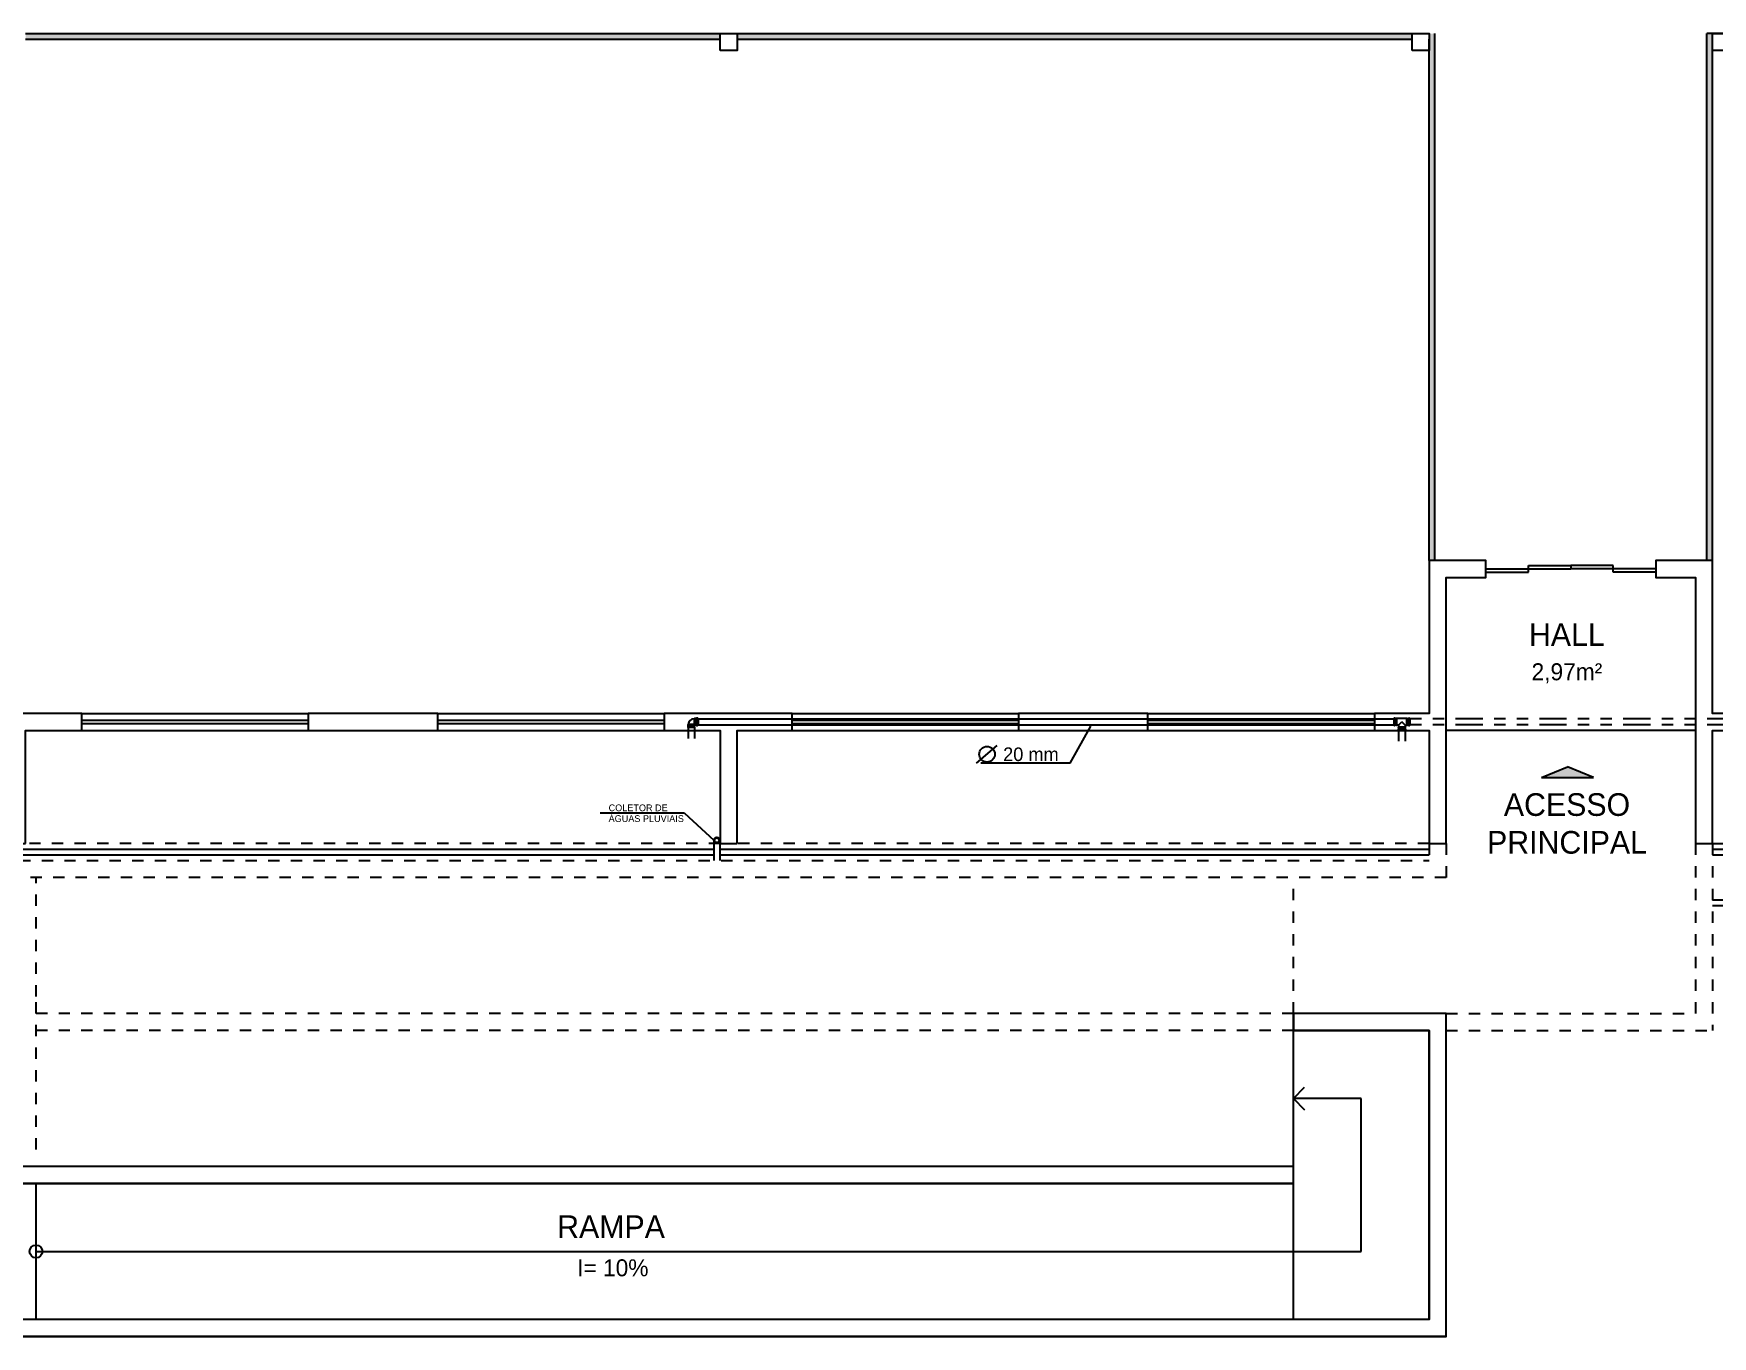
# Model space of a CAD drawing. Header units: millimetres. Extents: x 776 to 1595, y 411 to 1258.
# Drawn here: x 867.96 to 882.78, y 443.19 to 454.69 of the extents above; entities that cross this region are included whole.
import ezdxf

# ---------------------------------------------------------------- set-up
doc = ezdxf.new("R2010")
doc.units = ezdxf.units.MM
doc.linetypes.add('ACAD_ISO03W100', pattern=[30, 12, -18])
doc.linetypes.add('ACAD_ISO05W100', pattern=[33, 24, -3, 0, -3, 0, -3])
for name, color, linetype in [('can01', 1, 'Continuous'), ('can02', 2, 'Continuous'), ('can03', 3, 'Continuous'), ('COTAS-TEXTOS', 1, 'Continuous'), ('Janela', 2, 'Continuous'), ('Layer1', 204, 'Continuous'), ('pena 01', 1, 'Continuous'), ('pena01', 1, 'Continuous'), ('pena02', 2, 'Continuous'), ('pena03', 3, 'Continuous'), ('pena04', 4, 'Continuous'), ('texto hidro', 1, 'Continuous'), ('TIGRECAD', 1, 'Continuous')]:
    doc.layers.add(name, color=color, linetype=linetype)
doc.styles.get("Standard").update_dxf_attribs({"font": 'ERASLGHT.TTF'})

msp = doc.modelspace()

# ---------------------------------------------------------------- hatches: boundary and pattern name
at = {"layer": 'pena01'}
h = msp.add_hatch(color=256, dxfattribs=at)
h.paths.add_polyline_path([(874.018, 447.566, 1), (873.967, 447.566, 1)])
h.paths.add_polyline_path([(874.012, 447.566, -1), (873.972, 447.566, -1)], flags=16)
at = {"layer": 'pena02'}
for points in [[(874.023, 454.636), (874.023, 454.686), (867.89, 454.686), (867.89, 454.636)], [(880.132, 454.636), (880.132, 454.686), (874.173, 454.686), (874.173, 454.636)], [(880.282, 450.036), (880.332, 450.036), (880.332, 454.686), (880.282, 454.686), (880.282, 454.536)], [(882.782, 454.636), (882.782, 454.686), (882.732, 454.686), (882.732, 450.036), (882.782, 450.036)]]:
    msp.add_hatch(color=0, dxfattribs=at).paths.add_polyline_path(points)
at = {"layer": 'pena04'}
msp.add_hatch(color=0, dxfattribs=at).paths.add_polyline_path([(881.272, 448.119), (881.502, 448.213), (881.732, 448.119)])

# ---------------------------------------------------------------- linework, layer by layer
at = {"layer": 'can01'}
for radius in [0.0258, 0.02]:
    msp.add_circle((873.992, 447.566), radius, dxfattribs=at)
at = {"layer": 'can02', "color": 0}
for p, q in [((880.432, 443.186), (880.432, 446.036)), ((879.082, 445.286), (879.182, 445.386)), ((879.682, 445.286), (879.082, 445.286)), ((879.082, 445.286), (879.182, 445.186)), ((879.682, 443.936), (879.682, 445.286)), ((867.982, 443.936), (879.682, 443.936)), ((880.432, 443.186), (866.632, 443.186))]:
    msp.add_line(p, q, dxfattribs=at)
for points in [[(880.432, 447.536), (880.432, 449.886), (880.782, 449.886), (880.782, 450.036), (880.282, 450.036), (880.282, 448.686), (879.798, 448.686), (879.798, 448.536), (880.282, 448.536), (880.282, 447.536)], [(882.782, 447.536), (882.782, 448.536), (883.265, 448.536), (883.265, 448.686), (882.782, 448.686), (882.782, 450.036), (882.282, 450.036), (882.282, 449.886), (882.632, 449.886), (882.632, 447.536)], [(867.89, 447.536), (867.89, 448.536), (868.386, 448.536), (868.386, 448.686), (867.244, 448.686), (867.244, 448.536), (867.74, 448.536), (867.74, 447.536)], [(871.528, 448.536), (871.528, 448.686), (870.386, 448.686), (870.386, 448.536)], [(874.173, 447.536), (874.173, 448.536), (874.657, 448.536), (874.657, 448.686), (873.528, 448.686), (873.528, 448.536), (874.023, 448.536), (874.023, 447.536)], [(877.798, 448.536), (877.798, 448.686), (876.657, 448.686), (876.657, 448.536)], [(880.432, 446.036), (879.082, 446.036), (879.082, 445.886), (880.282, 445.886), (880.282, 443.336), (866.632, 443.336), (866.632, 443.186), (880.432, 443.186)], [(879.082, 444.686), (866.632, 444.686), (866.632, 444.536), (879.082, 444.536)]]:
    msp.add_lwpolyline(points, close=True, dxfattribs=at)
msp.add_circle((867.982, 443.936), 0.0562, dxfattribs=at)
at = {"layer": 'can03', "color": 0, "ltscale": 0.2}
for p, q in [((880.432, 446.036), (879.082, 446.036)), ((880.282, 445.886), (879.082, 445.886)), ((880.282, 443.336), (880.282, 445.886)), ((879.082, 444.686), (866.632, 444.686)), ((879.082, 444.536), (879.082, 444.686)), ((879.082, 444.536), (866.632, 444.536)), ((880.282, 443.336), (866.632, 443.336))]:
    msp.add_line(p, q, dxfattribs=at)
at = {"layer": 'Janela', "color": 0}
for p, q in [((881.157, 449.991), (881.532, 449.991)), ((881.157, 449.931), (881.157, 449.991)), ((881.532, 449.991), (881.532, 449.961)), ((881.532, 449.991), (881.532, 449.961)), ((881.907, 449.991), (881.532, 449.991)), ((881.907, 449.931), (881.907, 449.991)), ((880.782, 449.961), (881.532, 449.961)), ((880.782, 449.931), (881.157, 449.931)), ((882.282, 449.961), (881.532, 449.961)), ((882.282, 449.931), (881.907, 449.931))]:
    msp.add_line(p, q, dxfattribs=at)
at = {"layer": 'Layer1', "color": 3}
msp.add_line((879.082, 445.886), (879.082, 446.036), dxfattribs=at)
at = {"layer": 'pena 01', "color": 0, "linetype": 'ACAD_ISO03W100', "ltscale": 0.005}
for p, q in [((874.023, 447.536), (867.89, 447.536)), ((880.282, 447.536), (874.173, 447.536)), ((880.282, 447.536), (880.282, 447.386)), ((880.432, 447.536), (880.432, 447.236)), ((882.632, 447.536), (882.632, 446.036)), ((882.782, 447.536), (882.782, 445.886)), ((882.782, 447.536), (888.89, 447.536)), ((866.632, 447.386), (880.282, 447.386)), ((880.432, 447.236), (866.782, 447.236)), ((867.982, 446.186), (867.982, 447.236)), ((879.082, 446.036), (879.082, 447.236)), ((867.982, 446.036), (867.982, 446.186)), ((879.082, 446.036), (867.982, 446.036)), ((867.982, 444.836), (867.982, 446.036)), ((880.432, 446.036), (882.632, 446.036)), ((879.082, 445.886), (867.982, 445.886)), ((880.432, 445.886), (882.782, 445.886))]:
    msp.add_line(p, q, dxfattribs=at)
at = {"layer": 'pena 01', "color": 0, "ltscale": 0.005}
for p, q in [((879.082, 444.686), (879.082, 445.886)), ((867.982, 443.336), (867.982, 444.536)), ((879.082, 443.336), (879.082, 444.536))]:
    msp.add_line(p, q, dxfattribs=at)
at = {"layer": 'pena01', "color": 0}
for p, q in [((868.386, 448.686), (870.386, 448.686)), ((871.528, 448.686), (873.528, 448.686)), ((874.657, 448.686), (876.657, 448.686)), ((877.798, 448.686), (879.798, 448.686)), ((868.386, 448.536), (870.386, 448.536)), ((871.528, 448.536), (873.528, 448.536)), ((874.657, 448.536), (876.657, 448.536)), ((877.798, 448.536), (879.798, 448.536)), ((882.632, 448.536), (880.432, 448.536))]:
    msp.add_line(p, q, dxfattribs=at)
at = {"layer": 'pena01'}
for p, q in [((867.737, 447.486), (873.967, 447.486)), ((874.018, 447.486), (880.282, 447.486)), ((882.782, 447.486), (888.834, 447.486)), ((867.737, 447.436), (873.967, 447.436)), ((874.018, 447.436), (880.282, 447.436)), ((882.782, 447.436), (888.834, 447.436)), ((901.682, 447.036), (882.782, 447.036)), ((901.732, 446.986), (882.782, 446.986))]:
    msp.add_line(p, q, dxfattribs=at)
at = {"layer": 'pena02', "color": 0}
for p, q in [((867.89, 454.686), (874.023, 454.686)), ((867.89, 454.636), (874.023, 454.636)), ((874.173, 454.686), (880.132, 454.686)), ((874.173, 454.636), (880.132, 454.636)), ((880.282, 450.036), (880.282, 454.636)), ((880.332, 450.036), (880.332, 454.686)), ((888.89, 454.686), (882.732, 454.686)), ((882.732, 450.036), (882.732, 454.686)), ((882.782, 450.036), (882.782, 454.636)), ((882.282, 449.961), (882.282, 449.931)), ((868.386, 448.626), (870.386, 448.626)), ((868.386, 448.596), (870.386, 448.596)), ((871.528, 448.626), (873.528, 448.626)), ((871.528, 448.596), (873.528, 448.596)), ((874.657, 448.626), (876.657, 448.626)), ((874.657, 448.596), (876.657, 448.596)), ((877.798, 448.626), (879.798, 448.626)), ((877.798, 448.596), (879.798, 448.596))]:
    msp.add_line(p, q, dxfattribs=at)
at = {"layer": 'pena02'}
for p, q in [((873.967, 447.566), (873.967, 447.386)), ((874.018, 447.566), (874.018, 447.386))]:
    msp.add_line(p, q, dxfattribs=at)
at = {"layer": 'pena03', "color": 0}
msp.add_point((880.073, 448.536), dxfattribs=at)
at = {"layer": 'pena04', "color": 0, "ltscale": 0.2}
for p, q in [((881.272, 448.119), (881.502, 448.213)), ((881.732, 448.119), (881.502, 448.213)), ((881.272, 448.119), (881.732, 448.119))]:
    msp.add_line(p, q, dxfattribs=at)
at = {"layer": 'pena04', "color": 0}
for points in [[(874.023, 454.536), (874.023, 454.686), (874.173, 454.686), (874.173, 454.536)], [(880.132, 454.536), (880.132, 454.686), (880.282, 454.686), (880.282, 454.536)], [(882.782, 454.536), (882.782, 454.686), (882.932, 454.686), (882.932, 454.536)]]:
    msp.add_lwpolyline(points, close=True, dxfattribs=at)
at = {"layer": 'texto hidro', "linetype": 'ACAD_ISO05W100', "ltscale": 0.01}
for p, q in [((882.974, 448.637), (880.111, 448.637)), ((882.974, 448.586), (880.111, 448.586))]:
    msp.add_line(p, q, dxfattribs=at)
at = {"layer": 'TIGRECAD'}
for p, q in [((873.814, 448.643), (873.814, 448.641)), ((873.822, 448.644), (873.815, 448.644)), ((873.815, 448.643), (873.815, 448.58)), ((873.822, 448.58), (873.822, 448.643)), ((873.823, 448.643), (873.823, 448.641)), ((879.972, 448.642), (879.972, 448.642)), ((879.972, 448.58), (879.972, 448.642)), ((879.977, 448.644), (879.974, 448.644)), ((879.978, 448.642), (879.978, 448.642)), ((879.978, 448.58), (879.978, 448.642)), ((880.102, 448.642), (880.102, 448.642)), ((880.102, 448.58), (880.102, 448.642)), ((880.104, 448.644), (880.107, 448.644)), ((880.108, 448.642), (880.108, 448.642)), ((880.108, 448.58), (880.108, 448.642)), ((873.738, 448.566), (873.739, 448.567)), ((873.797, 448.566), (873.738, 448.566)), ((873.738, 448.561), (873.738, 448.566)), ((873.797, 448.561), (873.738, 448.561)), ((873.739, 448.587), (873.741, 448.588)), ((873.739, 448.567), (873.739, 448.587)), ((873.739, 448.587), (873.793, 448.587)), ((873.796, 448.567), (873.739, 448.567)), ((873.739, 448.561), (873.739, 448.463)), ((873.792, 448.588), (873.741, 448.588)), ((873.794, 448.64), (873.792, 448.638)), ((873.792, 448.638), (873.792, 448.638)), ((873.792, 448.638), (873.792, 448.588)), ((873.793, 448.587), (873.792, 448.588)), ((873.793, 448.587), (873.796, 448.583)), ((873.813, 448.64), (873.794, 448.64)), ((873.794, 448.64), (873.794, 448.585)), ((873.813, 448.583), (873.796, 448.583)), ((873.796, 448.567), (873.796, 448.583)), ((873.797, 448.566), (873.796, 448.567)), ((873.796, 448.561), (873.796, 448.463)), ((873.797, 448.561), (873.797, 448.566)), ((873.814, 448.583), (873.814, 448.64)), ((873.814, 448.58), (873.814, 448.582)), ((873.822, 448.579), (873.815, 448.579)), ((873.823, 448.58), (873.823, 448.582)), ((873.824, 448.583), (873.824, 448.64)), ((873.829, 448.64), (873.825, 448.64)), ((873.829, 448.583), (873.825, 448.583)), ((873.829, 448.64), (873.829, 448.583)), ((873.829, 448.639), (879.97, 448.639)), ((873.829, 448.584), (879.97, 448.584)), ((877.111, 448.245), (877.295, 448.574)), ((879.972, 448.642), (879.97, 448.642)), ((879.97, 448.642), (879.97, 448.581)), ((879.972, 448.581), (879.97, 448.581)), ((879.977, 448.579), (879.974, 448.579)), ((879.992, 448.642), (879.978, 448.642)), ((879.992, 448.581), (879.978, 448.581)), ((879.992, 448.581), (879.992, 448.642)), ((879.992, 448.642), (879.996, 448.64)), ((879.992, 448.581), (879.996, 448.582)), ((879.996, 448.582), (879.996, 448.64)), ((880.084, 448.64), (879.996, 448.64)), ((880.011, 448.582), (879.996, 448.582)), ((880.008, 448.546), (880.008, 448.543)), ((880.009, 448.547), (880.009, 448.547)), ((880.071, 448.547), (880.009, 448.547)), ((880.009, 448.541), (880.009, 448.541)), ((880.071, 448.541), (880.009, 448.541)), ((880.01, 448.561), (880.011, 448.565)), ((880.01, 448.561), (880.01, 448.547)), ((880.07, 448.561), (880.01, 448.561)), ((880.01, 448.541), (880.01, 448.539)), ((880.01, 448.539), (880.07, 448.539)), ((880.011, 448.582), (880.04, 448.611)), ((880.011, 448.582), (880.011, 448.565)), ((880.069, 448.565), (880.011, 448.565)), ((880.011, 448.539), (880.011, 448.441)), ((880.069, 448.582), (880.04, 448.611)), ((880.069, 448.582), (880.084, 448.582)), ((880.069, 448.582), (880.069, 448.565)), ((880.07, 448.561), (880.069, 448.565)), ((880.069, 448.539), (880.069, 448.441)), ((880.07, 448.561), (880.07, 448.547)), ((880.07, 448.541), (880.07, 448.539)), ((880.071, 448.547), (880.071, 448.547)), ((880.071, 448.541), (880.071, 448.541)), ((880.073, 448.546), (880.073, 448.543)), ((880.088, 448.642), (880.084, 448.64)), ((880.084, 448.582), (880.084, 448.64)), ((880.088, 448.581), (880.084, 448.582)), ((880.089, 448.642), (880.102, 448.642)), ((880.089, 448.581), (880.089, 448.642)), ((880.089, 448.581), (880.102, 448.581)), ((880.104, 448.579), (880.107, 448.579)), ((880.108, 448.642), (880.111, 448.642)), ((880.108, 448.581), (880.111, 448.581)), ((880.111, 448.642), (880.111, 448.581)), ((876.286, 448.245), (876.466, 448.403)), ((877.111, 448.245), (876.323, 448.245)), ((873.706, 447.806), (872.962, 447.806)), ((873.706, 447.806), (873.967, 447.566))]:
    msp.add_line(p, q, dxfattribs=at)
msp.add_circle((876.378, 448.325), 0.0695, dxfattribs=at)
for centre, radius, start, end in [((873.815, 448.643), 0.0013, 90, 175), ((873.822, 448.643), 0.0013, 15, 90), ((879.974, 448.642), 0.00142, 90, 180), ((879.972, 448.642), 0.000436, 270, 360), ((879.977, 448.642), 0.00142, 0, 90), ((879.978, 448.642), 0.000436, 180, 270), ((880.104, 448.642), 0.00142, 90, 180), ((880.102, 448.642), 0.000436, 270, 360), ((880.107, 448.642), 0.00142, 0, 90), ((880.108, 448.642), 0.000436, 180, 270), ((873.792, 448.587), 0.0512, 90, 178.5267), ((873.813, 448.641), 0.0013, 270, 355), ((873.813, 448.581), 0.0013, 5, 90), ((873.815, 448.58), 0.0013, 185, 270), ((873.822, 448.58), 0.0013, 270, 345), ((873.825, 448.641), 0.0013, 195, 270), ((873.825, 448.581), 0.0013, 90, 165), ((879.972, 448.581), 0.000436, 0, 90), ((879.974, 448.58), 0.00142, 180, 270), ((879.977, 448.58), 0.00142, 270, 360), ((879.978, 448.581), 0.000436, 90, 180), ((880.009, 448.546), 0.00142, 90, 180), ((880.009, 448.543), 0.00142, 179.9998, 269.9998), ((880.009, 448.547), 0.000436, 270, 360), ((880.009, 448.541), 0.000436, 0, 90), ((880.071, 448.547), 0.000436, 180, 270), ((880.071, 448.541), 0.000436, 90, 180), ((880.071, 448.546), 0.00142, 0, 90), ((880.071, 448.543), 0.00142, 270.0002, 0.0002), ((880.102, 448.581), 0.000436, 0, 90), ((880.104, 448.58), 0.00142, 180, 270), ((880.107, 448.58), 0.00142, 270, 360), ((880.108, 448.581), 0.000436, 90, 180)]:
    msp.add_arc(centre, radius, start, end, dxfattribs=at)

# ---------------------------------------------------------------- texts
at = {"layer": 'COTAS-TEXTOS', "color": 1}
for s, p in [('ÁGUAS PLUVIAIS', (873.037, 447.727)), ('COLETOR DE', (873.037, 447.822))]:
    msp.add_text(s, height=0.06, dxfattribs=at).set_placement(p)
at = {"layer": 'pena02', "color": 0, "char_height": 0.2, "width": 11.6204, "attachment_point": 1}
for s, insert in [('{\\fEras Demi ITC|b0|i0|c0|p34;HALL}', (881.162, 449.481)), ('{\\fEras Demi ITC|b0|i0|c0|p34;\\H0.75x;2,97m²}', (881.185, 449.128)), ('{\\fEras Demi ITC|b0|i0|c0|p34;  ACESSO\\PPRINCIPAL}', (880.792, 447.981)), ('{\\fEras Demi ITC|b0|i0|c0|p34;RAMPA}', (872.583, 444.255)), ('{\\fEras Demi ITC|b0|i0|c0|p34;\\H0.75x;I= 10%}', (872.759, 443.867))]:
    msp.add_mtext(s, dxfattribs=dict(at, insert=insert))
at = {"layer": 'texto hidro', "insert": (876.52, 448.385), "char_height": 0.12, "width": 11.6204, "attachment_point": 1}
msp.add_mtext('{\\fEras Demi ITC|b0|i0|c0|p34;20 mm}', dxfattribs=at)

doc.saveas('drawing.dxf')
